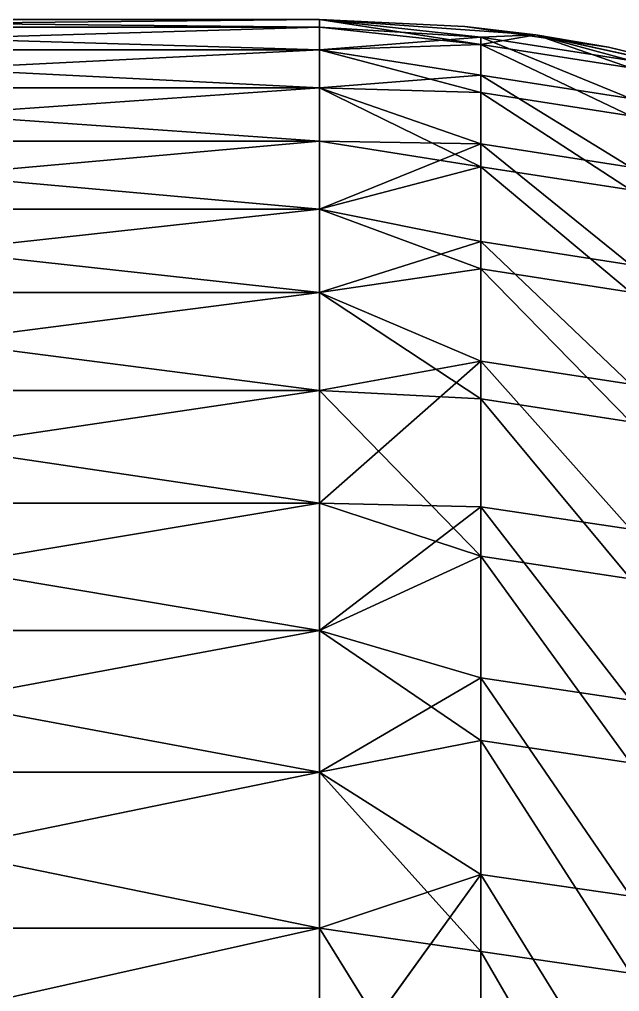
# Model space of a CAD drawing. Extents: x 207 to 387, y 94 to 160.
# Drawn here: x 342.8389 to 342.9277, y 159.5461 to 159.6899 of the extents above; entities that cross this region are included whole.
import ezdxf

# ---------------------------------------------------------------- set-up
doc = ezdxf.new("R2010")
doc.units = 0
doc.header["$LTSCALE"] = 2.54
doc.layers.get('0').update_dxf_attribs({"color": 13, "linetype": 'CONTINUOUS'})

# ---------------------------------------------------------------- blocks, each defined once
blk = doc.blocks.new('SP_05_ALTFIELD_CREDENZA_DW')
at = {"color": 0}
for p, q in [((43.78663, 0.13787, 76.39766), (43.78663, 0.17291, 76.3213)), ((43.78663, 0.17291, 76.3213), (43.81051, 0.13442, 76.40251)), ((43.78663, 0.17291, 76.3213), (43.81051, 0.13442, 76.40251)), ((43.78663, 0.13787, 76.39766), (43.78663, 0.17291, 76.3213)), ((43.78663, 0.12646, 79.95009), (43.81051, 0.15956, 80.02877)), ((43.78663, 0.12646, 79.95009), (43.81051, 0.15956, 80.02877)), ((43.78663, 0.15919, 80.02498), (43.78663, 0.12646, 79.95009)), ((43.78663, 0.15919, 80.02498), (43.78663, 0.12646, 79.95009)), ((43.81051, 0.13442, 76.40251), (43.81051, 0.15956, 76.34623)), ((43.81051, 0.13442, 76.40251), (43.81051, 0.15956, 76.34623)), ((43.81051, 0.13442, 79.97249), (43.81051, 0.15956, 80.02877)), ((43.81051, 0.13442, 79.97249), (43.81051, 0.15956, 80.02877)), ((43.78663, 0.13787, 76.39766), (43.76449, 0.14107, 76.39904)), ((43.78663, 0.13787, 76.39766), (43.76449, 0.14107, 76.39904)), ((43.78663, 0.10667, 76.47568), (43.78663, 0.13787, 76.39766)), ((43.81051, 0.13442, 76.40251), (43.78663, 0.13787, 76.39766)), ((43.78663, 0.13787, 76.39766), (43.81051, 0.11135, 76.45967)), ((43.78663, 0.13787, 76.39766), (43.81051, 0.11135, 76.45967)), ((43.78663, 0.10667, 76.47568), (43.78663, 0.13787, 76.39766)), ((43.81051, 0.13442, 76.40251), (43.78663, 0.13787, 76.39766)), ((43.81051, 0.13442, 79.97249), (43.78663, 0.12646, 79.95009)), ((43.81051, 0.13442, 79.97249), (43.78663, 0.12646, 79.95009)), ((43.81051, 0.11135, 76.45967), (43.81051, 0.13442, 76.40251)), ((43.81051, 0.13442, 76.40251), (43.92301, 0.13442, 76.40251)), ((43.81051, 0.13442, 76.40251), (43.92301, 0.13442, 76.40251)), ((43.81051, 0.11135, 76.45967), (43.81051, 0.13442, 76.40251)), ((43.92301, 0.13442, 79.97249), (43.81051, 0.13442, 79.97249)), ((43.92301, 0.13442, 79.97249), (43.81051, 0.13442, 79.97249)), ((43.81051, 0.11135, 79.91533), (43.81051, 0.13442, 79.97249)), ((43.81051, 0.11135, 79.91533), (43.81051, 0.13442, 79.97249)), ((43.78663, 0.12646, 79.95009), (43.76449, 0.12969, 79.94878)), ((43.78663, 0.12646, 79.95009), (43.76449, 0.12969, 79.94878)), ((43.78663, 0.12646, 79.95009), (43.78663, 0.0974, 79.87371)), ((43.78663, 0.12646, 79.95009), (43.81051, 0.11135, 79.91533)), ((43.78663, 0.12646, 79.95009), (43.78663, 0.0974, 79.87371)), ((43.78663, 0.12646, 79.95009), (43.81051, 0.11135, 79.91533)), ((43.81051, 0.11135, 76.45967), (43.78663, 0.10667, 76.47568)), ((43.81051, 0.11135, 76.45967), (43.78663, 0.10667, 76.47568)), ((43.78663, 0.0974, 79.87371), (43.81051, 0.11135, 79.91533)), ((43.78663, 0.0974, 79.87371), (43.81051, 0.11135, 79.91533)), ((43.81051, 0.09038, 76.51764), (43.81051, 0.11135, 76.45967)), ((43.92301, 0.11135, 76.45967), (43.81051, 0.11135, 76.45967)), ((43.81051, 0.09038, 76.51764), (43.81051, 0.11135, 76.45967)), ((43.92301, 0.11135, 76.45967), (43.81051, 0.11135, 76.45967)), ((43.81051, 0.11135, 79.91533), (43.92301, 0.11135, 79.91533)), ((43.81051, 0.09038, 79.85736), (43.81051, 0.11135, 79.91533)), ((43.81051, 0.11135, 79.91533), (43.92301, 0.11135, 79.91533)), ((43.81051, 0.09038, 79.85736), (43.81051, 0.11135, 79.91533)), ((43.78663, 0.10667, 76.47568), (43.76449, 0.10994, 76.47689)), ((43.78663, 0.10667, 76.47568), (43.76449, 0.10994, 76.47689)), ((43.78663, 0.07941, 76.55515), (43.78663, 0.10667, 76.47568)), ((43.78663, 0.10667, 76.47568), (43.81051, 0.09038, 76.51764)), ((43.78663, 0.10667, 76.47568), (43.81051, 0.09038, 76.51764)), ((43.78663, 0.07941, 76.55515), (43.78663, 0.10667, 76.47568)), ((43.78663, 0.0974, 79.87371), (43.76449, 0.10069, 79.87255)), ((43.78663, 0.0974, 79.87371), (43.76449, 0.10069, 79.87255)), ((43.78663, 0.0974, 79.87371), (43.78663, 0.07208, 79.79601)), ((43.81051, 0.09038, 79.85736), (43.78663, 0.0974, 79.87371)), ((43.81051, 0.09038, 79.85736), (43.78663, 0.0974, 79.87371)), ((43.78663, 0.0974, 79.87371), (43.78663, 0.07208, 79.79601)), ((43.78663, 0.07941, 76.55515), (43.81051, 0.09038, 76.51764)), ((43.78663, 0.07941, 76.55515), (43.81051, 0.09038, 76.51764)), ((43.81051, 0.09038, 79.85736), (43.78663, 0.07208, 79.79601)), ((43.81051, 0.09038, 79.85736), (43.78663, 0.07208, 79.79601)), ((43.81051, 0.07155, 76.57634), (43.81051, 0.09038, 76.51764)), ((43.81051, 0.09038, 76.51764), (43.92301, 0.09038, 76.51764)), ((43.81051, 0.09038, 76.51764), (43.92301, 0.09038, 76.51764)), ((43.81051, 0.07155, 76.57634), (43.81051, 0.09038, 76.51764)), ((43.81051, 0.09038, 79.85736), (43.92301, 0.09038, 79.85736)), ((43.81051, 0.07155, 79.79867), (43.81051, 0.09038, 79.85736)), ((43.81051, 0.09038, 79.85736), (43.92301, 0.09038, 79.85736)), ((43.81051, 0.07155, 79.79867), (43.81051, 0.09038, 79.85736)), ((43.78663, 0.07941, 76.55515), (43.76449, 0.08273, 76.5562)), ((43.78663, 0.07941, 76.55515), (43.76449, 0.08273, 76.5562)), ((43.78663, 0.05613, 76.63588), (43.78663, 0.07941, 76.55515)), ((43.81051, 0.07155, 76.57634), (43.78663, 0.07941, 76.55515)), ((43.78663, 0.07941, 76.55515), (43.81051, 0.05487, 76.63568)), ((43.78663, 0.07941, 76.55515), (43.81051, 0.05487, 76.63568)), ((43.78663, 0.05613, 76.63588), (43.78663, 0.07941, 76.55515)), ((43.81051, 0.07155, 76.57634), (43.78663, 0.07941, 76.55515)), ((43.78663, 0.07208, 79.79601), (43.76449, 0.07542, 79.79501)), ((43.78663, 0.07208, 79.79601), (43.76449, 0.07542, 79.79501)), ((43.78663, 0.07208, 79.79601), (43.78663, 0.05055, 79.71717)), ((43.81051, 0.07155, 79.79867), (43.78663, 0.07208, 79.79601)), ((43.78663, 0.07208, 79.79601), (43.78663, 0.05055, 79.71717)), ((43.81051, 0.07155, 79.79867), (43.78663, 0.07208, 79.79601)), ((43.81051, 0.07155, 79.79867), (43.78663, 0.05055, 79.71717)), ((43.81051, 0.07155, 79.79867), (43.78663, 0.05055, 79.71717)), ((43.81051, 0.05487, 76.63568), (43.81051, 0.07155, 76.57634)), ((43.92301, 0.07155, 76.57634), (43.81051, 0.07155, 76.57634)), ((43.81051, 0.05487, 76.63568), (43.81051, 0.07155, 76.57634)), ((43.92301, 0.07155, 76.57634), (43.81051, 0.07155, 76.57634)), ((43.92301, 0.07155, 79.79867), (43.81051, 0.07155, 79.79867)), ((43.92301, 0.07155, 79.79867), (43.81051, 0.07155, 79.79867)), ((43.81051, 0.05487, 79.73933), (43.81051, 0.07155, 79.79867)), ((43.81051, 0.05487, 79.73933), (43.81051, 0.07155, 79.79867)), ((43.78663, 0.05613, 76.63588), (43.76449, 0.0595, 76.63676)), ((43.78663, 0.05613, 76.63588), (43.76449, 0.0595, 76.63676)), ((43.78663, 0.03691, 76.71767), (43.78663, 0.05613, 76.63588)), ((43.81051, 0.05487, 76.63568), (43.78663, 0.05613, 76.63588)), ((43.78663, 0.05613, 76.63588), (43.81051, 0.04037, 76.69559)), ((43.78663, 0.05613, 76.63588), (43.81051, 0.04037, 76.69559)), ((43.78663, 0.03691, 76.71767), (43.78663, 0.05613, 76.63588)), ((43.81051, 0.05487, 76.63568), (43.78663, 0.05613, 76.63588)), ((43.78663, 0.05055, 79.71717), (43.81051, 0.05487, 79.73933)), ((43.78663, 0.05055, 79.71717), (43.81051, 0.05487, 79.73933)), ((43.81051, 0.04037, 76.69559), (43.81051, 0.05487, 76.63568)), ((43.81051, 0.05487, 76.63568), (43.92301, 0.05487, 76.63568)), ((43.81051, 0.05487, 76.63568), (43.92301, 0.05487, 76.63568)), ((43.81051, 0.04037, 76.69559), (43.81051, 0.05487, 76.63568)), ((43.81051, 0.05487, 79.73933), (43.92301, 0.05487, 79.73933)), ((43.81051, 0.04037, 79.67941), (43.81051, 0.05487, 79.73933)), ((43.81051, 0.05487, 79.73933), (43.92301, 0.05487, 79.73933)), ((43.81051, 0.04037, 79.67941), (43.81051, 0.05487, 79.73933)), ((43.78663, 0.05055, 79.71717), (43.76449, 0.05393, 79.71633)), ((43.78663, 0.05055, 79.71717), (43.76449, 0.05393, 79.71633)), ((43.78663, 0.05055, 79.71717), (43.78663, 0.03286, 79.63738)), ((43.81051, 0.04037, 79.67941), (43.78663, 0.05055, 79.71717)), ((43.81051, 0.04037, 79.67941), (43.78663, 0.05055, 79.71717)), ((43.78663, 0.05055, 79.71717), (43.78663, 0.03286, 79.63738)), ((43.78663, 0.03691, 76.71767), (43.76449, 0.04032, 76.71838)), ((43.78663, 0.03691, 76.71767), (43.76449, 0.04032, 76.71838)), ((43.81051, 0.04037, 76.69559), (43.78663, 0.03691, 76.71767)), ((43.81051, 0.04037, 76.69559), (43.78663, 0.03691, 76.71767)), ((43.78663, 0.03286, 79.63738), (43.81051, 0.04037, 79.67941)), ((43.78663, 0.03286, 79.63738), (43.81051, 0.04037, 79.67941)), ((43.81051, 0.02807, 76.75599), (43.81051, 0.04037, 76.69559)), ((43.81051, 0.04037, 76.69559), (43.92301, 0.04037, 76.69559)), ((43.81051, 0.04037, 76.69559), (43.92301, 0.04037, 76.69559)), ((43.81051, 0.02807, 76.75599), (43.81051, 0.04037, 76.69559)), ((43.81051, 0.04037, 79.67941), (43.92301, 0.04037, 79.67941)), ((43.81051, 0.02807, 79.61901), (43.81051, 0.04037, 79.67941)), ((43.81051, 0.04037, 79.67941), (43.92301, 0.04037, 79.67941)), ((43.81051, 0.02807, 79.61901), (43.81051, 0.04037, 79.67941)), ((43.78663, 0.03286, 79.63738), (43.76449, 0.03628, 79.63671)), ((43.78663, 0.03286, 79.63738), (43.76449, 0.03628, 79.63671)), ((43.78663, 0.02178, 76.80032), (43.78663, 0.03691, 76.71767)), ((43.78663, 0.03691, 76.71767), (43.81051, 0.02807, 76.75599)), ((43.78663, 0.03691, 76.71767), (43.81051, 0.02807, 76.75599)), ((43.78663, 0.02178, 76.80032), (43.78663, 0.03691, 76.71767)), ((43.78663, 0.03286, 79.63738), (43.78663, 0.0184, 79.55224)), ((43.81051, 0.02807, 79.61901), (43.78663, 0.03286, 79.63738)), ((43.81051, 0.02807, 79.61901), (43.78663, 0.03286, 79.63738)), ((43.78663, 0.03286, 79.63738), (43.78663, 0.0184, 79.55224)), ((43.81051, 0.02807, 76.75599), (43.78663, 0.02178, 76.80032)), ((43.81051, 0.02807, 76.75599), (43.78663, 0.02178, 76.80032)), ((43.81051, 0.02807, 79.61901), (43.78663, 0.0184, 79.55224)), ((43.81051, 0.02807, 79.61901), (43.78663, 0.0184, 79.55224)), ((43.81051, 0.01798, 76.8168), (43.81051, 0.02807, 76.75599)), ((43.92301, 0.02807, 76.75599), (43.81051, 0.02807, 76.75599)), ((43.81051, 0.01798, 76.8168), (43.81051, 0.02807, 76.75599)), ((43.92301, 0.02807, 76.75599), (43.81051, 0.02807, 76.75599)), ((43.92301, 0.02807, 79.61901), (43.81051, 0.02807, 79.61901)), ((43.92301, 0.02807, 79.61901), (43.81051, 0.02807, 79.61901)), ((43.81051, 0.01798, 79.5582), (43.81051, 0.02807, 79.61901)), ((43.81051, 0.01798, 79.5582), (43.81051, 0.02807, 79.61901)), ((43.78663, 0.02178, 76.80032), (43.76449, 0.02522, 76.80086)), ((43.78663, 0.02178, 76.80032), (43.76449, 0.02522, 76.80086)), ((43.78663, 0.0184, 79.55224), (43.76449, 0.02185, 79.55175)), ((43.78663, 0.0184, 79.55224), (43.76449, 0.02185, 79.55175)), ((43.78663, 0.01079, 76.88361), (43.78663, 0.02178, 76.80032)), ((43.81051, 0.01798, 76.8168), (43.78663, 0.02178, 76.80032)), ((43.78663, 0.02178, 76.80032), (43.81051, 0.01012, 76.87794)), ((43.78663, 0.02178, 76.80032), (43.81051, 0.01012, 76.87794)), ((43.78663, 0.01079, 76.88361), (43.78663, 0.02178, 76.80032)), ((43.81051, 0.01798, 76.8168), (43.78663, 0.02178, 76.80032)), ((43.78663, 0.0184, 79.55224), (43.78663, 0.00825, 79.46571)), ((43.81051, 0.01798, 79.5582), (43.78663, 0.0184, 79.55224)), ((43.81051, 0.01012, 79.49706), (43.78663, 0.0184, 79.55224)), ((43.81051, 0.01798, 79.5582), (43.78663, 0.0184, 79.55224)), ((43.81051, 0.01012, 79.49706), (43.78663, 0.0184, 79.55224)), ((43.78663, 0.0184, 79.55224), (43.78663, 0.00825, 79.46571)), ((43.81051, 0.01012, 76.87794), (43.81051, 0.01798, 76.8168)), ((43.81051, 0.01798, 76.8168), (43.92301, 0.01798, 76.8168)), ((43.81051, 0.01798, 76.8168), (43.92301, 0.01798, 76.8168)), ((43.81051, 0.01012, 76.87794), (43.81051, 0.01798, 76.8168)), ((43.81051, 0.01798, 79.5582), (43.92301, 0.01798, 79.5582)), ((43.81051, 0.01012, 79.49706), (43.81051, 0.01798, 79.5582)), ((43.81051, 0.01798, 79.5582), (43.92301, 0.01798, 79.5582)), ((43.81051, 0.01012, 79.49706), (43.81051, 0.01798, 79.5582)), ((43.78663, 0.01079, 76.88361), (43.76449, 0.01425, 76.88398)), ((43.78663, 0.01079, 76.88361), (43.76449, 0.01425, 76.88398)), ((43.78663, 0.00825, 79.46571), (43.76449, 0.01171, 79.46539)), ((43.78663, 0.00825, 79.46571), (43.76449, 0.01171, 79.46539)), ((43.78663, 0.00369, 76.97217), (43.78663, 0.01079, 76.88361)), ((43.81051, 0.0045, 76.93932), (43.78663, 0.01079, 76.88361)), ((43.78663, 0.00369, 76.97217), (43.78663, 0.01079, 76.88361)), ((43.81051, 0.01012, 76.87794), (43.78663, 0.01079, 76.88361)), ((43.81051, 0.0045, 76.93932), (43.78663, 0.01079, 76.88361)), ((43.81051, 0.01012, 76.87794), (43.78663, 0.01079, 76.88361)), ((43.81051, 0.01012, 79.49706), (43.78663, 0.00825, 79.46571)), ((43.81051, 0.01012, 79.49706), (43.78663, 0.00825, 79.46571)), ((43.81051, 0.0045, 76.93932), (43.81051, 0.01012, 76.87794)), ((43.81051, 0.01012, 76.87794), (43.92301, 0.01012, 76.87794)), ((43.81051, 0.01012, 76.87794), (43.92301, 0.01012, 76.87794)), ((43.81051, 0.0045, 76.93932), (43.81051, 0.01012, 76.87794)), ((43.81051, 0.01012, 79.49706), (43.92301, 0.01012, 79.49706)), ((43.81051, 0.0045, 79.43568), (43.81051, 0.01012, 79.49706)), ((43.81051, 0.01012, 79.49706), (43.92301, 0.01012, 79.49706)), ((43.81051, 0.0045, 79.43568), (43.81051, 0.01012, 79.49706)), ((43.76776, 0.0041, 77.1865), (43.74712, 0.00912, 77.0625)), ((43.76776, 0.0041, 79.1885), (43.74712, 0.00912, 79.3125)), ((43.74712, 0.00912, 79.3125), (43.77849, 0.00229, 79.3125)), ((43.76776, 0.0041, 79.1885), (43.74712, 0.00912, 79.3125)), ((43.77849, 0.00229, 77.0625), (43.74712, 0.00912, 77.0625)), ((43.76776, 0.0041, 77.1865), (43.74712, 0.00912, 77.0625)), ((43.77849, 0.00229, 77.0625), (43.74712, 0.00912, 77.0625)), ((43.74712, 0.00912, 79.3125), (43.77849, 0.00229, 79.3125)), ((43.78663, 0.00825, 79.46571), (43.78663, 0.0026, 79.37949)), ((43.78663, 0.00825, 79.46571), (43.81051, 0.0045, 79.43568)), ((43.78663, 0.00825, 79.46571), (43.78663, 0.0026, 79.37949)), ((43.78663, 0.00825, 79.46571), (43.81051, 0.0045, 79.43568)), ((43.76449, 0.00717, 76.97235), (43.78663, 0.00369, 76.97217)), ((43.77849, 0.00229, 77.0625), (43.76449, 0.00717, 76.97235)), ((43.76449, 0.00717, 76.97235), (43.78663, 0.00369, 76.97217)), ((43.77849, 0.00229, 77.0625), (43.76449, 0.00717, 76.97235)), ((43.78663, 0.0026, 79.37949), (43.76449, 0.00608, 79.37935)), ((43.77849, 0.00229, 79.3125), (43.76449, 0.00608, 79.37935)), ((43.78663, 0.0026, 79.37949), (43.76449, 0.00608, 79.37935)), ((43.77849, 0.00229, 79.3125), (43.76449, 0.00608, 79.37935)), ((43.78663, 0.00369, 76.97217), (43.81051, 0.0045, 76.93932)), ((43.78663, 0.00369, 76.97217), (43.81051, 0.0045, 76.93932)), ((43.78663, 0.0026, 79.37949), (43.81051, 0.0045, 79.43568)), ((43.78663, 0.0026, 79.37949), (43.81051, 0.0045, 79.43568)), ((43.81051, 0.00113, 77.00087), (43.81051, 0.0045, 76.93932)), ((43.92301, 0.0045, 76.93932), (43.81051, 0.0045, 76.93932)), ((43.81051, 0.00113, 77.00087), (43.81051, 0.0045, 76.93932)), ((43.92301, 0.0045, 76.93932), (43.81051, 0.0045, 76.93932)), ((43.92301, 0.0045, 79.43568), (43.81051, 0.0045, 79.43568)), ((43.92301, 0.0045, 79.43568), (43.81051, 0.0045, 79.43568)), ((43.81051, 0.00113, 79.37413), (43.81051, 0.0045, 79.43568)), ((43.81051, 0.00113, 79.37413), (43.81051, 0.0045, 79.43568)), ((43.76776, 0.0041, 79.1885), (43.76776, 0.0041, 77.1865)), ((43.78903, 0.00103, 77.1865), (43.76776, 0.0041, 77.1865)), ((43.76776, 0.0041, 79.1885), (43.76776, 0.0041, 77.1865)), ((43.76776, 0.0041, 79.1885), (43.78903, 0.00103, 79.1885)), ((43.77849, 0.00229, 79.3125), (43.76776, 0.0041, 79.1885)), ((43.76776, 0.0041, 79.1885), (43.78903, 0.00103, 79.1885)), ((43.77849, 0.00229, 79.3125), (43.76776, 0.0041, 79.1885)), ((43.76776, 0.0041, 77.1865), (43.77849, 0.00229, 77.0625)), ((43.78903, 0.00103, 77.1865), (43.76776, 0.0041, 77.1865)), ((43.76776, 0.0041, 77.1865), (43.77849, 0.00229, 77.0625)), ((43.78663, 0.00369, 76.97217), (43.77849, 0.00229, 77.0625)), ((43.78663, 0.00369, 76.97217), (43.77849, 0.00229, 77.0625)), ((43.81051, 0.00113, 77.00087), (43.78663, 0.00369, 76.97217)), ((43.78663, 0.00369, 76.97217), (43.81051, 0, 77.0625)), ((43.81051, 0.00113, 77.00087), (43.78663, 0.00369, 76.97217)), ((43.78663, 0.00369, 76.97217), (43.81051, 0, 77.0625)), ((43.78663, 0.0026, 79.37949), (43.77849, 0.00229, 79.3125)), ((43.78663, 0.0026, 79.37949), (43.77849, 0.00229, 79.3125)), ((43.77849, 0.00229, 79.3125), (43.78903, 0.00103, 79.1885)), ((43.77849, 0.00229, 79.3125), (43.81051, 0, 79.3125)), ((43.77849, 0.00229, 79.3125), (43.78903, 0.00103, 79.1885)), ((43.78903, 0.00103, 77.1865), (43.77849, 0.00229, 77.0625)), ((43.81051, 0, 77.0625), (43.77849, 0.00229, 77.0625)), ((43.78903, 0.00103, 77.1865), (43.77849, 0.00229, 77.0625)), ((43.81051, 0, 77.0625), (43.77849, 0.00229, 77.0625)), ((43.77849, 0.00229, 79.3125), (43.81051, 0, 79.3125)), ((43.81051, 0.00113, 79.37413), (43.78663, 0.0026, 79.37949)), ((43.81051, 0.00113, 79.37413), (43.78663, 0.0026, 79.37949)), ((43.81051, 0, 79.3125), (43.78663, 0.0026, 79.37949)), ((43.81051, 0, 79.3125), (43.78663, 0.0026, 79.37949)), ((43.78903, 0.00103, 79.1885), (43.78903, 0.00103, 77.1865)), ((43.81051, 0, 79.3125), (43.78903, 0.00103, 79.1885)), ((43.81051, 0, 77.0625), (43.78903, 0.00103, 77.1865)), ((43.78903, 0.00103, 79.1885), (43.78903, 0.00103, 77.1865)), ((43.81051, 0, 79.3125), (43.78903, 0.00103, 79.1885)), ((43.81051, 0, 77.0625), (43.78903, 0.00103, 77.1865)), ((43.81051, 0, 77.0625), (43.81051, 0.00113, 77.00087)), ((43.81051, 0.00113, 77.00087), (43.92301, 0.00113, 77.00087)), ((43.81051, 0.00113, 77.00087), (43.92301, 0.00113, 77.00087)), ((43.81051, 0, 77.0625), (43.81051, 0.00113, 77.00087)), ((43.92301, 0.00113, 79.37413), (43.81051, 0.00113, 79.37413)), ((43.81051, 0, 79.3125), (43.81051, 0.00113, 79.37413)), ((43.92301, 0.00113, 79.37413), (43.81051, 0.00113, 79.37413)), ((43.81051, 0, 79.3125), (43.81051, 0.00113, 79.37413)), ((43.81051, 0, 79.3125), (43.81051, 0, 77.0625)), ((43.92301, 0, 77.0625), (43.81051, 0, 77.0625)), ((43.81051, 0, 79.3125), (43.81051, 0, 77.0625)), ((43.81051, 0, 79.3125), (43.92301, 0, 79.3125)), ((43.92301, 0, 77.0625), (43.81051, 0, 77.0625)), ((43.81051, 0, 79.3125), (43.92301, 0, 79.3125))]:
    blk.add_line(p, q, dxfattribs=at)
at = {"color": 18}
mesh = blk.add_polyface(dxfattribs=at)
corners = [(43.76449, 0.17604, 76.32283), (43.78663, 0.13787, 76.39766), (43.78663, 0.17291, 76.3213), (43.76449, 0.14107, 76.39904)]
mesh.append_faces([[corners[k] for k in face] for face in [(0, 1, 2), (1, 0, 3)]], dxfattribs={"vtx0": -1, "color": 18})
mesh = blk.add_polyface(dxfattribs=at)
corners = [(43.81051, 0.13442, 76.40251), (43.81051, 0.15956, 76.34623), (43.78663, 0.17291, 76.3213)]
mesh.append_faces([[corners[k] for k in face] for face in [(0, 1, 2)]], dxfattribs={"color": 18})
mesh = blk.add_polyface(dxfattribs=at)
corners = [(43.81051, 0.13442, 76.40251), (43.78663, 0.17291, 76.3213), (43.78663, 0.13787, 76.39766)]
mesh.append_faces([[corners[k] for k in face] for face in [(0, 1, 2)]], dxfattribs={"color": 18})
mesh = blk.add_polyface(dxfattribs=at)
corners = [(43.76449, 0.16234, 80.02351), (43.78663, 0.12646, 79.95009), (43.76449, 0.12969, 79.94878), (43.78663, 0.15919, 80.02498)]
mesh.append_faces([[corners[k] for k in face] for face in [(0, 1, 2), (1, 0, 3)]], dxfattribs={"vtx0": -1, "color": 18})
mesh = blk.add_polyface(dxfattribs=at)
corners = [(43.81051, 0.15956, 80.02877), (43.81051, 0.13442, 79.97249), (43.78663, 0.12646, 79.95009)]
mesh.append_faces([[corners[k] for k in face] for face in [(0, 1, 2)]], dxfattribs={"color": 18})
mesh = blk.add_polyface(dxfattribs=at)
corners = [(43.81051, 0.15956, 80.02877), (43.78663, 0.12646, 79.95009), (43.78663, 0.15919, 80.02498)]
mesh.append_faces([[corners[k] for k in face] for face in [(0, 1, 2)]], dxfattribs={"color": 18})
mesh = blk.add_polyface(dxfattribs=at)
corners = [(43.81051, 0.13442, 76.40251), (43.92301, 0.15956, 76.34623), (43.81051, 0.15956, 76.34623), (43.92301, 0.13442, 76.40251)]
mesh.append_faces([[corners[k] for k in face] for face in [(0, 1, 2), (1, 0, 3)]], dxfattribs={"vtx0": -1, "color": 18})
mesh = blk.add_polyface(dxfattribs=at)
corners = [(43.81051, 0.15956, 80.02877), (43.92301, 0.13442, 79.97249), (43.81051, 0.13442, 79.97249), (43.92301, 0.15956, 80.02877)]
mesh.append_faces([[corners[k] for k in face] for face in [(0, 1, 2), (1, 0, 3)]], dxfattribs={"vtx0": -1, "color": 18})
mesh = blk.add_polyface(dxfattribs=at)
corners = [(43.76449, 0.14107, 76.39904), (43.78663, 0.10667, 76.47568), (43.78663, 0.13787, 76.39766), (43.76449, 0.10994, 76.47689)]
mesh.append_faces([[corners[k] for k in face] for face in [(0, 1, 2), (1, 0, 3)]], dxfattribs={"vtx0": -1, "color": 18})
mesh = blk.add_polyface(dxfattribs=at)
corners = [(43.81051, 0.11135, 76.45967), (43.81051, 0.13442, 76.40251), (43.78663, 0.13787, 76.39766)]
mesh.append_faces([[corners[k] for k in face] for face in [(0, 1, 2)]], dxfattribs={"color": 18})
mesh = blk.add_polyface(dxfattribs=at)
corners = [(43.78663, 0.10667, 76.47568), (43.81051, 0.11135, 76.45967), (43.78663, 0.13787, 76.39766)]
mesh.append_faces([[corners[k] for k in face] for face in [(0, 1, 2)]], dxfattribs={"color": 18})
mesh = blk.add_polyface(dxfattribs=at)
corners = [(43.81051, 0.13442, 79.97249), (43.81051, 0.11135, 79.91533), (43.78663, 0.12646, 79.95009)]
mesh.append_faces([[corners[k] for k in face] for face in [(0, 1, 2)]], dxfattribs={"color": 18})
mesh = blk.add_polyface(dxfattribs=at)
corners = [(43.81051, 0.11135, 76.45967), (43.92301, 0.13442, 76.40251), (43.81051, 0.13442, 76.40251), (43.92301, 0.11135, 76.45967)]
mesh.append_faces([[corners[k] for k in face] for face in [(0, 1, 2), (1, 0, 3)]], dxfattribs={"vtx0": -1, "color": 18})
mesh = blk.add_polyface(dxfattribs=at)
corners = [(43.81051, 0.13442, 79.97249), (43.92301, 0.11135, 79.91533), (43.81051, 0.11135, 79.91533), (43.92301, 0.13442, 79.97249)]
mesh.append_faces([[corners[k] for k in face] for face in [(0, 1, 2), (1, 0, 3)]], dxfattribs={"vtx0": -1, "color": 18})
mesh = blk.add_polyface(dxfattribs=at)
corners = [(43.76449, 0.12969, 79.94878), (43.78663, 0.0974, 79.87371), (43.76449, 0.10069, 79.87255), (43.78663, 0.12646, 79.95009)]
mesh.append_faces([[corners[k] for k in face] for face in [(0, 1, 2), (1, 0, 3)]], dxfattribs={"vtx0": -1, "color": 18})
mesh = blk.add_polyface(dxfattribs=at)
corners = [(43.78663, 0.12646, 79.95009), (43.81051, 0.11135, 79.91533), (43.78663, 0.0974, 79.87371)]
mesh.append_faces([[corners[k] for k in face] for face in [(0, 1, 2)]], dxfattribs={"color": 18})
mesh = blk.add_polyface(dxfattribs=at)
corners = [(43.81051, 0.09038, 76.51764), (43.81051, 0.11135, 76.45967), (43.78663, 0.10667, 76.47568)]
mesh.append_faces([[corners[k] for k in face] for face in [(0, 1, 2)]], dxfattribs={"color": 18})
mesh = blk.add_polyface(dxfattribs=at)
corners = [(43.81051, 0.11135, 79.91533), (43.81051, 0.09038, 79.85736), (43.78663, 0.0974, 79.87371)]
mesh.append_faces([[corners[k] for k in face] for face in [(0, 1, 2)]], dxfattribs={"color": 18})
mesh = blk.add_polyface(dxfattribs=at)
corners = [(43.81051, 0.09038, 76.51764), (43.92301, 0.11135, 76.45967), (43.81051, 0.11135, 76.45967), (43.92301, 0.09038, 76.51764)]
mesh.append_faces([[corners[k] for k in face] for face in [(0, 1, 2), (1, 0, 3)]], dxfattribs={"vtx0": -1, "color": 18})
mesh = blk.add_polyface(dxfattribs=at)
corners = [(43.81051, 0.11135, 79.91533), (43.92301, 0.09038, 79.85736), (43.81051, 0.09038, 79.85736), (43.92301, 0.11135, 79.91533)]
mesh.append_faces([[corners[k] for k in face] for face in [(0, 1, 2), (1, 0, 3)]], dxfattribs={"vtx0": -1, "color": 18})
mesh = blk.add_polyface(dxfattribs=at)
corners = [(43.76449, 0.10994, 76.47689), (43.78663, 0.07941, 76.55515), (43.78663, 0.10667, 76.47568), (43.76449, 0.08273, 76.5562)]
mesh.append_faces([[corners[k] for k in face] for face in [(0, 1, 2), (1, 0, 3)]], dxfattribs={"vtx0": -1, "color": 18})
mesh = blk.add_polyface(dxfattribs=at)
corners = [(43.78663, 0.07941, 76.55515), (43.81051, 0.09038, 76.51764), (43.78663, 0.10667, 76.47568)]
mesh.append_faces([[corners[k] for k in face] for face in [(0, 1, 2)]], dxfattribs={"color": 18})
mesh = blk.add_polyface(dxfattribs=at)
corners = [(43.76449, 0.10069, 79.87255), (43.78663, 0.07208, 79.79601), (43.76449, 0.07542, 79.79501), (43.78663, 0.0974, 79.87371)]
mesh.append_faces([[corners[k] for k in face] for face in [(0, 1, 2), (1, 0, 3)]], dxfattribs={"vtx0": -1, "color": 18})
mesh = blk.add_polyface(dxfattribs=at)
corners = [(43.78663, 0.0974, 79.87371), (43.81051, 0.09038, 79.85736), (43.78663, 0.07208, 79.79601)]
mesh.append_faces([[corners[k] for k in face] for face in [(0, 1, 2)]], dxfattribs={"color": 18})
mesh = blk.add_polyface(dxfattribs=at)
corners = [(43.81051, 0.07155, 76.57634), (43.81051, 0.09038, 76.51764), (43.78663, 0.07941, 76.55515)]
mesh.append_faces([[corners[k] for k in face] for face in [(0, 1, 2)]], dxfattribs={"color": 18})
mesh = blk.add_polyface(dxfattribs=at)
corners = [(43.81051, 0.09038, 79.85736), (43.81051, 0.07155, 79.79867), (43.78663, 0.07208, 79.79601)]
mesh.append_faces([[corners[k] for k in face] for face in [(0, 1, 2)]], dxfattribs={"color": 18})
mesh = blk.add_polyface(dxfattribs=at)
corners = [(43.81051, 0.07155, 76.57634), (43.92301, 0.09038, 76.51764), (43.81051, 0.09038, 76.51764), (43.92301, 0.07155, 76.57634)]
mesh.append_faces([[corners[k] for k in face] for face in [(0, 1, 2), (1, 0, 3)]], dxfattribs={"vtx0": -1, "color": 18})
mesh = blk.add_polyface(dxfattribs=at)
corners = [(43.81051, 0.09038, 79.85736), (43.92301, 0.07155, 79.79867), (43.81051, 0.07155, 79.79867), (43.92301, 0.09038, 79.85736)]
mesh.append_faces([[corners[k] for k in face] for face in [(0, 1, 2), (1, 0, 3)]], dxfattribs={"vtx0": -1, "color": 18})
mesh = blk.add_polyface(dxfattribs=at)
corners = [(43.76449, 0.08273, 76.5562), (43.78663, 0.05613, 76.63588), (43.78663, 0.07941, 76.55515), (43.76449, 0.0595, 76.63676)]
mesh.append_faces([[corners[k] for k in face] for face in [(0, 1, 2), (1, 0, 3)]], dxfattribs={"vtx0": -1, "color": 18})
mesh = blk.add_polyface(dxfattribs=at)
corners = [(43.81051, 0.05487, 76.63568), (43.81051, 0.07155, 76.57634), (43.78663, 0.07941, 76.55515)]
mesh.append_faces([[corners[k] for k in face] for face in [(0, 1, 2)]], dxfattribs={"color": 18})
mesh = blk.add_polyface(dxfattribs=at)
corners = [(43.78663, 0.05613, 76.63588), (43.81051, 0.05487, 76.63568), (43.78663, 0.07941, 76.55515)]
mesh.append_faces([[corners[k] for k in face] for face in [(0, 1, 2)]], dxfattribs={"color": 18})
mesh = blk.add_polyface(dxfattribs=at)
corners = [(43.76449, 0.07542, 79.79501), (43.78663, 0.05055, 79.71717), (43.76449, 0.05393, 79.71633), (43.78663, 0.07208, 79.79601)]
mesh.append_faces([[corners[k] for k in face] for face in [(0, 1, 2), (1, 0, 3)]], dxfattribs={"vtx0": -1, "color": 18})
mesh = blk.add_polyface(dxfattribs=at)
corners = [(43.81051, 0.07155, 79.79867), (43.78663, 0.05055, 79.71717), (43.78663, 0.07208, 79.79601)]
mesh.append_faces([[corners[k] for k in face] for face in [(0, 1, 2)]], dxfattribs={"color": 18})
mesh = blk.add_polyface(dxfattribs=at)
corners = [(43.81051, 0.07155, 79.79867), (43.81051, 0.05487, 79.73933), (43.78663, 0.05055, 79.71717)]
mesh.append_faces([[corners[k] for k in face] for face in [(0, 1, 2)]], dxfattribs={"color": 18})
mesh = blk.add_polyface(dxfattribs=at)
corners = [(43.81051, 0.05487, 76.63568), (43.92301, 0.07155, 76.57634), (43.81051, 0.07155, 76.57634), (43.92301, 0.05487, 76.63568)]
mesh.append_faces([[corners[k] for k in face] for face in [(0, 1, 2), (1, 0, 3)]], dxfattribs={"vtx0": -1, "color": 18})
mesh = blk.add_polyface(dxfattribs=at)
corners = [(43.81051, 0.07155, 79.79867), (43.92301, 0.05487, 79.73933), (43.81051, 0.05487, 79.73933), (43.92301, 0.07155, 79.79867)]
mesh.append_faces([[corners[k] for k in face] for face in [(0, 1, 2), (1, 0, 3)]], dxfattribs={"vtx0": -1, "color": 18})
mesh = blk.add_polyface(dxfattribs=at)
corners = [(43.76449, 0.0595, 76.63676), (43.78663, 0.03691, 76.71767), (43.78663, 0.05613, 76.63588), (43.76449, 0.04032, 76.71838)]
mesh.append_faces([[corners[k] for k in face] for face in [(0, 1, 2), (1, 0, 3)]], dxfattribs={"vtx0": -1, "color": 18})
mesh = blk.add_polyface(dxfattribs=at)
corners = [(43.81051, 0.04037, 76.69559), (43.81051, 0.05487, 76.63568), (43.78663, 0.05613, 76.63588)]
mesh.append_faces([[corners[k] for k in face] for face in [(0, 1, 2)]], dxfattribs={"color": 18})
mesh = blk.add_polyface(dxfattribs=at)
corners = [(43.78663, 0.03691, 76.71767), (43.81051, 0.04037, 76.69559), (43.78663, 0.05613, 76.63588)]
mesh.append_faces([[corners[k] for k in face] for face in [(0, 1, 2)]], dxfattribs={"color": 18})
mesh = blk.add_polyface(dxfattribs=at)
corners = [(43.81051, 0.05487, 79.73933), (43.81051, 0.04037, 79.67941), (43.78663, 0.05055, 79.71717)]
mesh.append_faces([[corners[k] for k in face] for face in [(0, 1, 2)]], dxfattribs={"color": 18})
mesh = blk.add_polyface(dxfattribs=at)
corners = [(43.81051, 0.04037, 76.69559), (43.92301, 0.05487, 76.63568), (43.81051, 0.05487, 76.63568), (43.92301, 0.04037, 76.69559)]
mesh.append_faces([[corners[k] for k in face] for face in [(0, 1, 2), (1, 0, 3)]], dxfattribs={"vtx0": -1, "color": 18})
mesh = blk.add_polyface(dxfattribs=at)
corners = [(43.81051, 0.05487, 79.73933), (43.92301, 0.04037, 79.67941), (43.81051, 0.04037, 79.67941), (43.92301, 0.05487, 79.73933)]
mesh.append_faces([[corners[k] for k in face] for face in [(0, 1, 2), (1, 0, 3)]], dxfattribs={"vtx0": -1, "color": 18})
mesh = blk.add_polyface(dxfattribs=at)
corners = [(43.76449, 0.05393, 79.71633), (43.78663, 0.03286, 79.63738), (43.76449, 0.03628, 79.63671), (43.78663, 0.05055, 79.71717)]
mesh.append_faces([[corners[k] for k in face] for face in [(0, 1, 2), (1, 0, 3)]], dxfattribs={"vtx0": -1, "color": 18})
mesh = blk.add_polyface(dxfattribs=at)
corners = [(43.78663, 0.05055, 79.71717), (43.81051, 0.04037, 79.67941), (43.78663, 0.03286, 79.63738)]
mesh.append_faces([[corners[k] for k in face] for face in [(0, 1, 2)]], dxfattribs={"color": 18})
mesh = blk.add_polyface(dxfattribs=at)
corners = [(43.76449, 0.04032, 76.71838), (43.78663, 0.02178, 76.80032), (43.78663, 0.03691, 76.71767), (43.76449, 0.02522, 76.80086)]
mesh.append_faces([[corners[k] for k in face] for face in [(0, 1, 2), (1, 0, 3)]], dxfattribs={"vtx0": -1, "color": 18})
mesh = blk.add_polyface(dxfattribs=at)
corners = [(43.81051, 0.02807, 76.75599), (43.81051, 0.04037, 76.69559), (43.78663, 0.03691, 76.71767)]
mesh.append_faces([[corners[k] for k in face] for face in [(0, 1, 2)]], dxfattribs={"color": 18})
mesh = blk.add_polyface(dxfattribs=at)
corners = [(43.81051, 0.04037, 79.67941), (43.81051, 0.02807, 79.61901), (43.78663, 0.03286, 79.63738)]
mesh.append_faces([[corners[k] for k in face] for face in [(0, 1, 2)]], dxfattribs={"color": 18})
mesh = blk.add_polyface(dxfattribs=at)
corners = [(43.81051, 0.02807, 76.75599), (43.92301, 0.04037, 76.69559), (43.81051, 0.04037, 76.69559), (43.92301, 0.02807, 76.75599)]
mesh.append_faces([[corners[k] for k in face] for face in [(0, 1, 2), (1, 0, 3)]], dxfattribs={"vtx0": -1, "color": 18})
mesh = blk.add_polyface(dxfattribs=at)
corners = [(43.81051, 0.04037, 79.67941), (43.92301, 0.02807, 79.61901), (43.81051, 0.02807, 79.61901), (43.92301, 0.04037, 79.67941)]
mesh.append_faces([[corners[k] for k in face] for face in [(0, 1, 2), (1, 0, 3)]], dxfattribs={"vtx0": -1, "color": 18})
mesh = blk.add_polyface(dxfattribs=at)
corners = [(43.76449, 0.03628, 79.63671), (43.78663, 0.0184, 79.55224), (43.76449, 0.02185, 79.55175), (43.78663, 0.03286, 79.63738)]
mesh.append_faces([[corners[k] for k in face] for face in [(0, 1, 2), (1, 0, 3)]], dxfattribs={"vtx0": -1, "color": 18})
mesh = blk.add_polyface(dxfattribs=at)
corners = [(43.78663, 0.02178, 76.80032), (43.81051, 0.02807, 76.75599), (43.78663, 0.03691, 76.71767)]
mesh.append_faces([[corners[k] for k in face] for face in [(0, 1, 2)]], dxfattribs={"color": 18})
mesh = blk.add_polyface(dxfattribs=at)
corners = [(43.78663, 0.03286, 79.63738), (43.81051, 0.02807, 79.61901), (43.78663, 0.0184, 79.55224)]
mesh.append_faces([[corners[k] for k in face] for face in [(0, 1, 2)]], dxfattribs={"color": 18})
mesh = blk.add_polyface(dxfattribs=at)
corners = [(43.81051, 0.01798, 76.8168), (43.81051, 0.02807, 76.75599), (43.78663, 0.02178, 76.80032)]
mesh.append_faces([[corners[k] for k in face] for face in [(0, 1, 2)]], dxfattribs={"color": 18})
mesh = blk.add_polyface(dxfattribs=at)
corners = [(43.81051, 0.02807, 79.61901), (43.81051, 0.01798, 79.5582), (43.78663, 0.0184, 79.55224)]
mesh.append_faces([[corners[k] for k in face] for face in [(0, 1, 2)]], dxfattribs={"color": 18})
mesh = blk.add_polyface(dxfattribs=at)
corners = [(43.81051, 0.01798, 76.8168), (43.92301, 0.02807, 76.75599), (43.81051, 0.02807, 76.75599), (43.92301, 0.01798, 76.8168)]
mesh.append_faces([[corners[k] for k in face] for face in [(0, 1, 2), (1, 0, 3)]], dxfattribs={"vtx0": -1, "color": 18})
mesh = blk.add_polyface(dxfattribs=at)
corners = [(43.81051, 0.02807, 79.61901), (43.92301, 0.01798, 79.5582), (43.81051, 0.01798, 79.5582), (43.92301, 0.02807, 79.61901)]
mesh.append_faces([[corners[k] for k in face] for face in [(0, 1, 2), (1, 0, 3)]], dxfattribs={"vtx0": -1, "color": 18})
mesh = blk.add_polyface(dxfattribs=at)
corners = [(43.76449, 0.02522, 76.80086), (43.78663, 0.01079, 76.88361), (43.78663, 0.02178, 76.80032), (43.76449, 0.01425, 76.88398)]
mesh.append_faces([[corners[k] for k in face] for face in [(0, 1, 2), (1, 0, 3)]], dxfattribs={"vtx0": -1, "color": 18})
mesh = blk.add_polyface(dxfattribs=at)
corners = [(43.76449, 0.02185, 79.55175), (43.78663, 0.00825, 79.46571), (43.76449, 0.01171, 79.46539), (43.78663, 0.0184, 79.55224)]
mesh.append_faces([[corners[k] for k in face] for face in [(0, 1, 2), (1, 0, 3)]], dxfattribs={"vtx0": -1, "color": 18})
mesh = blk.add_polyface(dxfattribs=at)
corners = [(43.81051, 0.01012, 76.87794), (43.81051, 0.01798, 76.8168), (43.78663, 0.02178, 76.80032)]
mesh.append_faces([[corners[k] for k in face] for face in [(0, 1, 2)]], dxfattribs={"color": 18})
mesh = blk.add_polyface(dxfattribs=at)
corners = [(43.78663, 0.01079, 76.88361), (43.81051, 0.01012, 76.87794), (43.78663, 0.02178, 76.80032)]
mesh.append_faces([[corners[k] for k in face] for face in [(0, 1, 2)]], dxfattribs={"color": 18})
mesh = blk.add_polyface(dxfattribs=at)
corners = [(43.81051, 0.01798, 79.5582), (43.81051, 0.01012, 79.49706), (43.78663, 0.0184, 79.55224)]
mesh.append_faces([[corners[k] for k in face] for face in [(0, 1, 2)]], dxfattribs={"color": 18})
mesh = blk.add_polyface(dxfattribs=at)
corners = [(43.78663, 0.0184, 79.55224), (43.81051, 0.01012, 79.49706), (43.78663, 0.00825, 79.46571)]
mesh.append_faces([[corners[k] for k in face] for face in [(0, 1, 2)]], dxfattribs={"color": 18})
mesh = blk.add_polyface(dxfattribs=at)
corners = [(43.81051, 0.01012, 76.87794), (43.92301, 0.01798, 76.8168), (43.81051, 0.01798, 76.8168), (43.92301, 0.01012, 76.87794)]
mesh.append_faces([[corners[k] for k in face] for face in [(0, 1, 2), (1, 0, 3)]], dxfattribs={"vtx0": -1, "color": 18})
mesh = blk.add_polyface(dxfattribs=at)
corners = [(43.81051, 0.01798, 79.5582), (43.92301, 0.01012, 79.49706), (43.81051, 0.01012, 79.49706), (43.92301, 0.01798, 79.5582)]
mesh.append_faces([[corners[k] for k in face] for face in [(0, 1, 2), (1, 0, 3)]], dxfattribs={"vtx0": -1, "color": 18})
mesh = blk.add_polyface(dxfattribs=at)
corners = [(43.76449, 0.01425, 76.88398), (43.78663, 0.00369, 76.97217), (43.78663, 0.01079, 76.88361), (43.76449, 0.00717, 76.97235)]
mesh.append_faces([[corners[k] for k in face] for face in [(0, 1, 2), (1, 0, 3)]], dxfattribs={"vtx0": -1, "color": 18})
mesh = blk.add_polyface(dxfattribs=at)
corners = [(43.76449, 0.01171, 79.46539), (43.78663, 0.0026, 79.37949), (43.76449, 0.00608, 79.37935), (43.78663, 0.00825, 79.46571)]
mesh.append_faces([[corners[k] for k in face] for face in [(0, 1, 2), (1, 0, 3)]], dxfattribs={"vtx0": -1, "color": 18})
mesh = blk.add_polyface(dxfattribs=at)
corners = [(43.78663, 0.00369, 76.97217), (43.81051, 0.0045, 76.93932), (43.78663, 0.01079, 76.88361)]
mesh.append_faces([[corners[k] for k in face] for face in [(0, 1, 2)]], dxfattribs={"color": 18})
mesh = blk.add_polyface(dxfattribs=at)
corners = [(43.81051, 0.0045, 76.93932), (43.81051, 0.01012, 76.87794), (43.78663, 0.01079, 76.88361)]
mesh.append_faces([[corners[k] for k in face] for face in [(0, 1, 2)]], dxfattribs={"color": 18})
mesh = blk.add_polyface(dxfattribs=at)
corners = [(43.81051, 0.01012, 79.49706), (43.81051, 0.0045, 79.43568), (43.78663, 0.00825, 79.46571)]
mesh.append_faces([[corners[k] for k in face] for face in [(0, 1, 2)]], dxfattribs={"color": 18})
mesh = blk.add_polyface(dxfattribs=at)
corners = [(43.81051, 0.0045, 76.93932), (43.92301, 0.01012, 76.87794), (43.81051, 0.01012, 76.87794), (43.92301, 0.0045, 76.93932)]
mesh.append_faces([[corners[k] for k in face] for face in [(0, 1, 2), (1, 0, 3)]], dxfattribs={"vtx0": -1, "color": 18})
mesh = blk.add_polyface(dxfattribs=at)
corners = [(43.81051, 0.01012, 79.49706), (43.92301, 0.0045, 79.43568), (43.81051, 0.0045, 79.43568), (43.92301, 0.01012, 79.49706)]
mesh.append_faces([[corners[k] for k in face] for face in [(0, 1, 2), (1, 0, 3)]], dxfattribs={"vtx0": -1, "color": 18})
mesh = blk.add_polyface(dxfattribs=at)
corners = [(43.74689, 0.00918, 79.1885), (43.76776, 0.0041, 77.1865), (43.74712, 0.00912, 77.0625), (43.76776, 0.0041, 79.1885), (43.74712, 0.00912, 79.3125)]
mesh.append_faces([[corners[k] for k in face] for face in [(0, 1, 2), (3, 0, 4)]], dxfattribs={"vtx0": -1, "color": 18})
mesh.append_faces([[corners[k] for k in face] for face in [(1, 0, 3)]], dxfattribs={"vtx0": -1, "vtx1": -1, "color": 18})
mesh = blk.add_polyface(dxfattribs=at)
corners = [(43.77849, 0.00229, 79.3125), (43.76776, 0.0041, 79.1885), (43.74712, 0.00912, 79.3125)]
mesh.append_faces([[corners[k] for k in face] for face in [(0, 1, 2)]], dxfattribs={"color": 18})
mesh = blk.add_polyface(dxfattribs=at)
corners = [(43.76776, 0.0041, 77.1865), (43.77849, 0.00229, 77.0625), (43.74712, 0.00912, 77.0625)]
mesh.append_faces([[corners[k] for k in face] for face in [(0, 1, 2)]], dxfattribs={"color": 18})
mesh = blk.add_polyface(dxfattribs=at)
corners = [(43.77849, 0.00229, 77.0625), (43.76449, 0.00717, 76.97235), (43.74712, 0.00912, 77.0625)]
mesh.append_faces([[corners[k] for k in face] for face in [(0, 1, 2)]], dxfattribs={"color": 18})
mesh = blk.add_polyface(dxfattribs=at)
corners = [(43.76449, 0.00608, 79.37935), (43.77849, 0.00229, 79.3125), (43.74712, 0.00912, 79.3125)]
mesh.append_faces([[corners[k] for k in face] for face in [(0, 1, 2)]], dxfattribs={"color": 18})
mesh = blk.add_polyface(dxfattribs=at)
corners = [(43.78663, 0.00825, 79.46571), (43.81051, 0.0045, 79.43568), (43.78663, 0.0026, 79.37949)]
mesh.append_faces([[corners[k] for k in face] for face in [(0, 1, 2)]], dxfattribs={"color": 18})
mesh = blk.add_polyface(dxfattribs=at)
corners = [(43.77849, 0.00229, 77.0625), (43.78663, 0.00369, 76.97217), (43.76449, 0.00717, 76.97235)]
mesh.append_faces([[corners[k] for k in face] for face in [(0, 1, 2)]], dxfattribs={"color": 18})
mesh = blk.add_polyface(dxfattribs=at)
corners = [(43.78663, 0.0026, 79.37949), (43.77849, 0.00229, 79.3125), (43.76449, 0.00608, 79.37935)]
mesh.append_faces([[corners[k] for k in face] for face in [(0, 1, 2)]], dxfattribs={"color": 18})
mesh = blk.add_polyface(dxfattribs=at)
corners = [(43.81051, 0.00113, 77.00087), (43.81051, 0.0045, 76.93932), (43.78663, 0.00369, 76.97217)]
mesh.append_faces([[corners[k] for k in face] for face in [(0, 1, 2)]], dxfattribs={"color": 18})
mesh = blk.add_polyface(dxfattribs=at)
corners = [(43.81051, 0.0045, 79.43568), (43.81051, 0.00113, 79.37413), (43.78663, 0.0026, 79.37949)]
mesh.append_faces([[corners[k] for k in face] for face in [(0, 1, 2)]], dxfattribs={"color": 18})
mesh = blk.add_polyface(dxfattribs=at)
corners = [(43.81051, 0.00113, 77.00087), (43.92301, 0.0045, 76.93932), (43.81051, 0.0045, 76.93932), (43.92301, 0.00113, 77.00087)]
mesh.append_faces([[corners[k] for k in face] for face in [(0, 1, 2), (1, 0, 3)]], dxfattribs={"vtx0": -1, "color": 18})
mesh = blk.add_polyface(dxfattribs=at)
corners = [(43.81051, 0.0045, 79.43568), (43.92301, 0.00113, 79.37413), (43.81051, 0.00113, 79.37413), (43.92301, 0.0045, 79.43568)]
mesh.append_faces([[corners[k] for k in face] for face in [(0, 1, 2), (1, 0, 3)]], dxfattribs={"vtx0": -1, "color": 18})
mesh = blk.add_polyface(dxfattribs=at)
corners = [(43.76776, 0.0041, 79.1885), (43.78903, 0.00103, 77.1865), (43.76776, 0.0041, 77.1865), (43.78903, 0.00103, 79.1885)]
mesh.append_faces([[corners[k] for k in face] for face in [(0, 1, 2), (1, 0, 3)]], dxfattribs={"vtx0": -1, "color": 18})
mesh = blk.add_polyface(dxfattribs=at)
corners = [(43.77849, 0.00229, 79.3125), (43.78903, 0.00103, 79.1885), (43.76776, 0.0041, 79.1885)]
mesh.append_faces([[corners[k] for k in face] for face in [(0, 1, 2)]], dxfattribs={"color": 18})
mesh = blk.add_polyface(dxfattribs=at)
corners = [(43.78903, 0.00103, 77.1865), (43.77849, 0.00229, 77.0625), (43.76776, 0.0041, 77.1865)]
mesh.append_faces([[corners[k] for k in face] for face in [(0, 1, 2)]], dxfattribs={"color": 18})
mesh = blk.add_polyface(dxfattribs=at)
corners = [(43.81051, 0, 77.0625), (43.78663, 0.00369, 76.97217), (43.77849, 0.00229, 77.0625)]
mesh.append_faces([[corners[k] for k in face] for face in [(0, 1, 2)]], dxfattribs={"color": 18})
mesh = blk.add_polyface(dxfattribs=at)
corners = [(43.81051, 0, 77.0625), (43.81051, 0.00113, 77.00087), (43.78663, 0.00369, 76.97217)]
mesh.append_faces([[corners[k] for k in face] for face in [(0, 1, 2)]], dxfattribs={"color": 18})
mesh = blk.add_polyface(dxfattribs=at)
corners = [(43.78663, 0.0026, 79.37949), (43.81051, 0, 79.3125), (43.77849, 0.00229, 79.3125)]
mesh.append_faces([[corners[k] for k in face] for face in [(0, 1, 2)]], dxfattribs={"color": 18})
mesh = blk.add_polyface(dxfattribs=at)
corners = [(43.81051, 0, 79.3125), (43.78903, 0.00103, 79.1885), (43.77849, 0.00229, 79.3125)]
mesh.append_faces([[corners[k] for k in face] for face in [(0, 1, 2)]], dxfattribs={"color": 18})
mesh = blk.add_polyface(dxfattribs=at)
corners = [(43.78903, 0.00103, 77.1865), (43.81051, 0, 77.0625), (43.77849, 0.00229, 77.0625)]
mesh.append_faces([[corners[k] for k in face] for face in [(0, 1, 2)]], dxfattribs={"color": 18})
mesh = blk.add_polyface(dxfattribs=at)
corners = [(43.78663, 0.0026, 79.37949), (43.81051, 0.00113, 79.37413), (43.81051, 0, 79.3125)]
mesh.append_faces([[corners[k] for k in face] for face in [(0, 1, 2)]], dxfattribs={"color": 18})
mesh = blk.add_polyface(dxfattribs=at)
corners = [(43.78903, 0.00103, 77.1865), (43.81051, 0, 79.3125), (43.81051, 0, 77.0625), (43.78903, 0.00103, 79.1885)]
mesh.append_faces([[corners[k] for k in face] for face in [(0, 1, 2), (1, 0, 3)]], dxfattribs={"vtx0": -1, "color": 18})
mesh = blk.add_polyface(dxfattribs=at)
corners = [(43.81051, 0, 77.0625), (43.92301, 0.00113, 77.00087), (43.81051, 0.00113, 77.00087), (43.92301, 0, 77.0625)]
mesh.append_faces([[corners[k] for k in face] for face in [(0, 1, 2), (1, 0, 3)]], dxfattribs={"vtx0": -1, "color": 18})
mesh = blk.add_polyface(dxfattribs=at)
corners = [(43.81051, 0.00113, 79.37413), (43.92301, 0, 79.3125), (43.81051, 0, 79.3125), (43.92301, 0.00113, 79.37413)]
mesh.append_faces([[corners[k] for k in face] for face in [(0, 1, 2), (1, 0, 3)]], dxfattribs={"vtx0": -1, "color": 18})
mesh = blk.add_polyface(dxfattribs=at)
corners = [(43.81051, 0, 79.3125), (43.92301, 0, 77.0625), (43.81051, 0, 77.0625), (43.92301, 0, 79.3125)]
mesh.append_faces([[corners[k] for k in face] for face in [(0, 1, 2), (1, 0, 3)]], dxfattribs={"vtx0": -1, "color": 18})

msp = doc.modelspace()

# ---------------------------------------------------------------- block references
at = {"color": 23, "rotation": 180}
msp.add_blockref('SP_05_ALTFIELD_CREDENZA_DW', (386.69383, 159.68985), dxfattribs=at)

doc.saveas('drawing.dxf')
